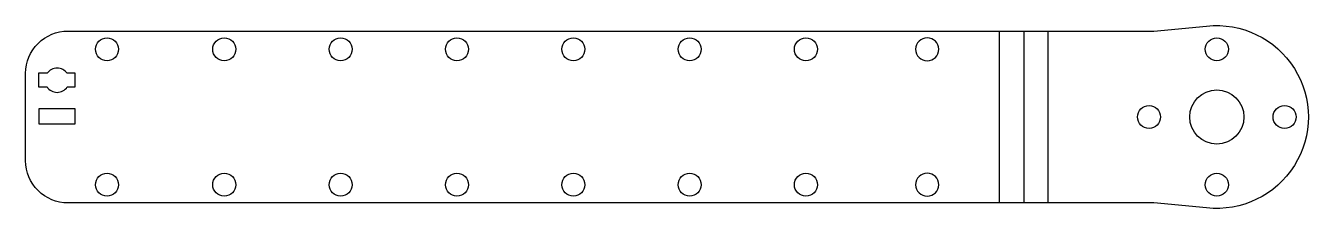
# Model space of a CAD drawing. Header units: millimetres. Extents: x -6 to 183, y -1 to 26.
import ezdxf

# ---------------------------------------------------------------- set-up
doc = ezdxf.new("R2010")
doc.units = ezdxf.units.MM

msp = doc.modelspace()

# ---------------------------------------------------------------- linework, layer by layer
at = {"layer": 'BEND'}
msp.add_line((141.01, 25.4), (141.01, 0), dxfattribs=at)
at = {"layer": 'BEND_EXTENT'}
for p, q in [((137.42, 0), (137.42, 25.4)), ((144.6, 0), (144.6, 25.4))]:
    msp.add_line(p, q, dxfattribs=at)
at = {"layer": 'INTERIOR_PROFILES'}
msp.add_lwpolyline([(1.09, 17.14), (1.09, 19.17), (-0.12, 19.17, 0.516058), (-3.05, 19.17), (-4.36, 19.17), (-4.36, 17.14), (-3.08, 17.14, 0.534848), (-0.09, 17.14)], format="xyb", close=True, dxfattribs=at)
msp.add_lwpolyline([(1.07, 13.91), (-4.3, 13.91), (-4.3, 11.7), (1.07, 11.7)], close=True, dxfattribs=at)
for centre, radius in [((5.77, 22.7), 1.7), ((23.07, 22.7), 1.7), ((40.24, 22.7), 1.7), ((57.4, 22.7), 1.7), ((74.57, 22.7), 1.7), ((91.73, 22.7), 1.7), ((108.88, 22.7), 1.7), ((169.5, 22.7), 1.7), ((169.5, 12.7), 4), ((159.5, 12.7), 1.7), ((179.5, 12.7), 1.7), ((5.77, 2.7), 1.7), ((23.07, 2.7), 1.7), ((40.24, 2.7), 1.7), ((57.4, 2.7), 1.7), ((74.57, 2.7), 1.7), ((91.73, 2.7), 1.7), ((108.88, 2.7), 1.7), ((169.5, 2.7), 1.7)]:
    msp.add_circle(centre, radius, dxfattribs=at)
at = {"layer": 'INTERIOR_PROFILES', "extrusion": (0, 0, -1)}
for centre in [(-126.77, 22.7), (-126.77, 2.7)]:
    msp.add_circle(centre, 1.7, dxfattribs=at)
at = {"layer": 'OUTER_PROFILES'}
msp.add_lwpolyline([(160.2, 25.4), (168, 26.12, -1.118034), (168, -0.72), (160.2, 0), (0, 0, -0.414214), (-6.23, 6.23), (-6.23, 19.17, -0.414214), (0, 25.4)], format="xyb", close=True, dxfattribs=at)

doc.saveas('drawing.dxf')
